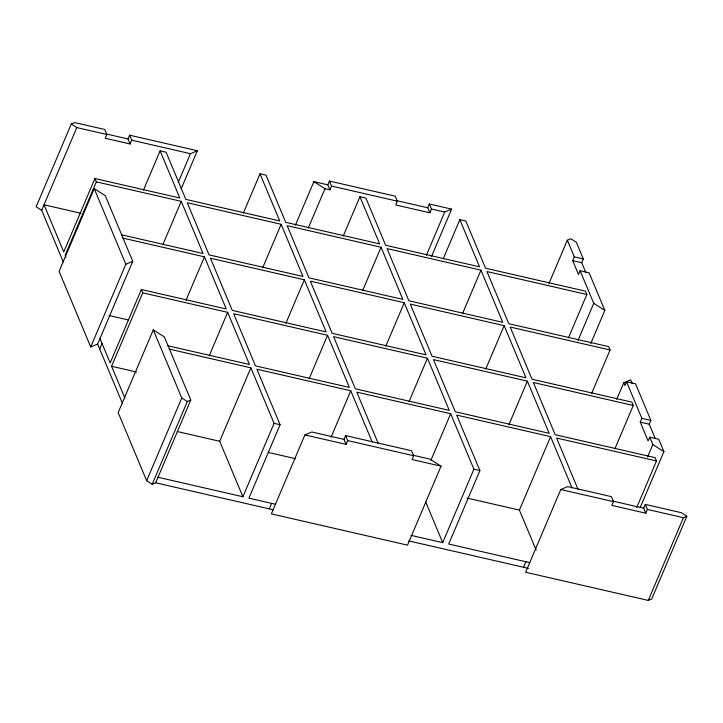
<?xml version="1.0" encoding="UTF-8"?>
<svg xmlns="http://www.w3.org/2000/svg" width="723" height="723" viewBox="0 0 723 723"><rect width="100%" height="100%" fill="white"/><g stroke="black" fill="none" stroke-linecap="round" stroke-linejoin="round"><path stroke-width="1.08" d="M181.112 189.001L197.352 150.736L129.625 135.192L131.722 140.19L130.113 143.967L105.215 138.247L106.814 134.469L104.727 129.471L74.722 122.585L71.27 124.049L36.15 206.778L41.699 210.312L63.335 262.051M41.699 210.312L76.81 127.582L106.814 134.469M568.414 337.93L586.859 294.487L585.467 291.152L485.558 268.215L465.829 221.048L459.828 219.675L479.557 266.832L385.648 245.269L365.928 198.111L359.927 196.737L379.656 243.895L285.748 222.332L266.019 175.174L260.018 173.791L279.747 220.958L185.838 199.394L166.118 152.237L160.117 150.854L179.837 198.021L94.939 178.518L63.76 251.966L44.04 204.799L81.048 213.294M94.939 178.518L96.331 181.853L65.16 255.291L65.965 257.234M94.216 188.631L59.096 271.369L90.718 346.986L97.632 344.049L132.752 261.319L105.305 195.698L94.216 188.631L125.838 264.247L90.718 346.986M130.113 143.967L128.025 138.97L129.625 135.192M143.434 190.158L160.117 150.854M99.72 349.055L102.06 343.533M178.21 182.503L190.447 153.674L197.352 150.736M122.811 238.102L204.446 256.846L226.263 309.001L141.356 289.507L110.185 362.955L99.973 338.536M162.792 244.79L181.238 201.346L96.331 181.853M124.817 397.93L111.577 366.281L142.747 292.842L141.356 289.507M155.662 482.792L190.773 400.054L164.374 336.936L153.285 329.869L118.165 412.607L146.661 480.723L152.201 484.256L155.662 482.792L273.294 509.796M186.001 300.289L204.446 256.846M243.335 213.104L260.018 173.791M146.661 480.723L181.771 397.984L153.285 329.869M152.201 484.256L187.32 401.518L190.773 400.054M209.218 355.779L227.655 312.336L142.747 292.842M262.702 267.736L281.139 224.293L187.239 202.729L209.055 254.885L302.955 276.448L281.139 224.293M295.364 225.278L313.881 181.645L327.835 184.844L329.923 189.842L324.97 188.712L313.881 181.645M308.287 228.016L324.97 188.712M327.835 184.844L329.435 181.066L395.246 196.177L397.334 201.175L395.734 204.952L429.833 212.788L431.432 209.01L429.345 204.003L451.622 209.119L431.423 256.692M158.003 477.27L242.901 496.764L219.693 441.274L250.863 367.835L169.227 349.092M329.923 189.842L331.532 186.064L329.435 181.066M285.91 323.226L304.347 279.783L210.447 258.219L232.264 310.384L326.163 331.947L304.347 279.783M343.244 236.041L359.927 196.737M242.901 496.764L274.08 423.326L250.863 367.835M372.264 442.16L350.772 390.772L256.864 369.209L280.081 424.708L248.902 498.147L275.635 504.283M309.119 378.725L327.564 335.282L233.656 313.719L255.472 365.874L349.381 387.438L327.564 335.282M269.29 508.884L271.631 503.362M362.603 290.673L381.048 247.23L287.139 225.666L308.956 277.831L402.865 299.394L381.048 247.23M304.898 434.921L346.073 444.374L343.985 439.376L311.803 431.993L304.898 434.921L271.378 513.881L407.51 545.133L441.03 466.181L429.932 459.114L413.131 455.255M429.833 212.788L427.736 207.781L429.345 204.003M331.017 437.316L350.772 390.772M343.985 439.376L345.585 435.598L411.586 450.754L413.683 455.752L412.074 459.53L441.03 466.181M385.82 346.163L404.256 302.72L310.348 281.166L332.164 333.321L426.073 354.885L404.256 302.72M346.073 444.374L347.673 440.596L345.585 435.598M426.353 255.3L444.708 212.056L451.622 209.119M443.145 258.979L459.828 219.675M409.028 401.663L427.465 358.219L333.565 336.656L355.382 388.82L449.281 410.375L427.465 358.219M462.512 313.61L480.949 270.167L387.049 248.604L408.866 300.768L502.765 322.331L480.949 270.167M430.917 460.262L450.682 413.71L356.773 392.146L378.265 443.533M485.72 369.11L504.166 325.666L410.257 304.103L432.074 356.258L525.983 377.822L504.166 325.666M548.983 283.452L567.338 240.208L570.799 238.744L576.339 242.277L583.316 258.942L581.708 262.72L585.838 272.598M411.044 535.372L442.711 542.648L473.89 469.209L450.682 413.71M572.074 488.034L550.583 436.656L456.683 415.092L479.891 470.583L448.712 544.021L529.896 562.666M590.781 343.488L604.835 310.393L589.1 272.779L580.099 270.709L578.49 274.487L572.706 260.651L574.315 256.873L567.338 240.208M508.929 424.6L527.374 381.157L433.466 359.593L455.282 411.758L549.191 433.321L527.374 381.157M578.011 340.397L593.746 303.335L580.099 270.709M536.177 550.167L519.412 510.095L550.583 436.656M591.631 393.42L610.067 349.977L608.676 346.642L508.766 323.705L486.95 271.55L586.859 294.487M523.551 567.257L525.892 561.744M560.759 489.525L525.648 572.264L648.278 600.415L651.73 598.951L686.85 516.222L681.301 512.688L645.305 504.419L643.696 508.197L645.793 513.194L611.884 505.413L613.493 501.635L611.396 496.638L567.672 486.597L560.759 489.525L613.493 501.635M616.737 399.277L623.768 382.729L630.673 379.792L632.3 383.687M655.056 438.084L649.254 424.202L650.854 420.425L635.535 383.796L626.534 381.726L624.925 385.504L623.768 382.729M614.839 448.92L633.276 405.476L631.884 402.142L531.983 379.204L510.167 327.04L610.067 349.977M640.198 507.474L663.904 451.631L658.734 439.259L649.733 437.189L648.124 440.967L640.253 422.142L641.852 418.364L626.534 381.726M647.573 456.918L652.815 444.564L649.733 437.189M636.728 507.519L656.493 460.967L655.092 457.632L555.192 434.695L533.375 382.53L633.276 405.476M645.793 513.194L647.392 509.417L645.305 504.419M648.278 600.415L683.398 517.686L686.85 516.222M125.838 264.247L132.752 261.319M106.371 133.99L128.025 138.97M396.945 200.714L427.736 207.781M131.722 140.19L190.447 153.674M331.532 186.064L397.334 201.175M431.432 209.01L444.708 212.056M574.315 256.873L583.316 258.942M572.706 260.651L581.708 262.72M121.41 234.767L203.055 253.511L181.238 201.346M641.852 418.364L650.854 420.425M640.253 422.142L649.254 424.202M109.046 315.535L128.64 320.036M167.835 345.757L249.471 364.5L227.655 312.336M656.493 460.967L556.583 438.03L578.075 489.417M111.577 366.281L136.611 372.029M274.08 423.326L280.081 424.708M473.89 469.209L479.891 470.583M613.077 501.166L643.696 508.197M347.673 440.596L413.683 455.752M647.392 509.417L683.398 517.686M177.243 431.523L219.693 441.274M268.278 452.426L295.58 458.698M466.995 498.057L519.412 510.095M408.703 540.894L528.558 568.414M593.746 303.335L604.835 310.393M652.815 444.564L663.904 451.631M71.27 124.049L76.81 127.582M181.771 397.984L187.32 401.518M425.522 501.536L442.711 542.648M97.632 344.049L122.377 403.217"/></g></svg>
